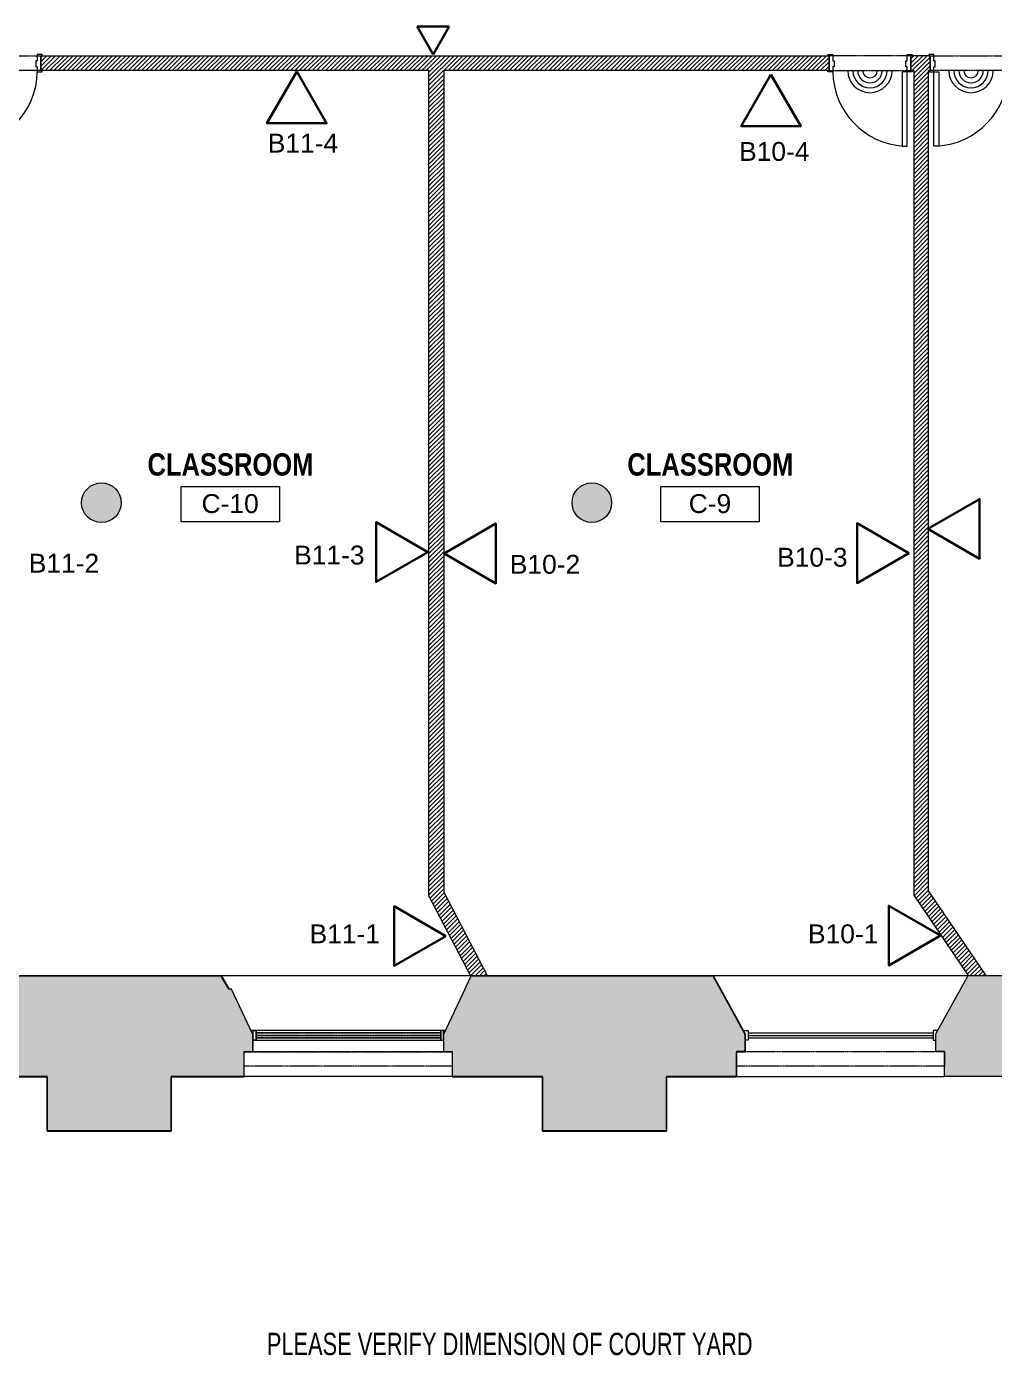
# Model space of a CAD drawing. Header units: inches. Extents: x 891 to 14187, y -1169 to 3232.
# Drawn here: x 2560 to 2951, y 1661 to 2198 of the extents above; entities that cross this region are included whole.
import ezdxf

# ---------------------------------------------------------------- set-up
doc = ezdxf.new("R2010")
doc.units = ezdxf.units.IN
doc.header["$MEASUREMENT"] = 0
doc.linetypes.add('IMPORT-IMPORT-HIDDEN2', pattern=[0.1875, 0.125, -0.0625])
doc.layers.add('_DROPS_IDFS', color=7, linetype='Continuous')
for name, color, linetype, lineweight in [('_OPTEC_LAYER', 1, 'Continuous', 30), ('A-ANNO-RM TAG', 7, 'Continuous', 9), ('A-DEMO-LPC', 7, 'IMPORT-IMPORT-HIDDEN2', 9), ('A-DETL', 90, 'Continuous', 9), ('A-DOOR', 7, 'Continuous', 9), ('A-DOOR-HEAD', 7, 'IMPORT-IMPORT-HIDDEN2', 9), ('A-Hatch', 7, 'Continuous', 9), ('A-HATCH-1HR', 7, 'Continuous', 9), ('A-WALL-INT NEW', 7, 'Continuous', 9), ('A-Windows', 7, 'Continuous', 9), ('EX-EXT-CORE', 7, 'Continuous', 9), ('EX-Windows', 7, 'Continuous', 9), ('G-ANNO-TEXT', 7, 'Continuous', 9), ('SPEAKER', 10, 'Continuous', 20)]:
    doc.layers.add(name, color=color, linetype=linetype, lineweight=lineweight)
doc.styles.add('Arial', font='arial.ttf', dxfattribs={"height": 7.623})
doc.styles.add('Arial Narrow_B', font='ARIALNB.TTF', dxfattribs={"height": 9})
doc.styles.add('Arial_5', font='arial.ttf', dxfattribs={"width": 0.7, "height": 9})

# ---------------------------------------------------------------- blocks, each defined once
blk = doc.blocks.new('_DATA')
at = {"layer": '_DROPS_IDFS', "color": 1, "lineweight": 30}
blk.add_lwpolyline([(24.61, 42.64), (12.55, 21.75), (36.67, 21.75)], close=True, dxfattribs=at)

msp = doc.modelspace()

# ---------------------------------------------------------------- hatches: boundary and pattern name
at = {"layer": 'A-Hatch'}
for points in [[(2591.25, 1997.82), (2593.12, 1998.28), (2594.83, 1999.18), (2596.27, 2000.46), (2597.37, 2002.04), (2598.05, 2003.85), (2598.28, 2005.76), (2598.05, 2007.68), (2597.37, 2009.48), (2596.27, 2011.07), (2594.83, 2012.35), (2593.12, 2013.24), (2591.25, 2013.7), (2589.32, 2013.7), (2587.45, 2013.24), (2585.74, 2012.35), (2584.3, 2011.07), (2583.2, 2009.48), (2582.52, 2007.68), (2582.28, 2005.76), (2582.52, 2003.85), (2583.2, 2002.04), (2584.3, 2000.46), (2585.74, 1999.18), (2587.45, 1998.28), (2589.32, 1997.82)], [(2787.32, 1997.82), (2789.25, 1997.82), (2791.12, 1998.28), (2792.83, 1999.18), (2794.27, 2000.46), (2795.37, 2002.04), (2796.05, 2003.85), (2796.28, 2005.76), (2796.05, 2007.68), (2795.37, 2009.48), (2794.27, 2011.07), (2792.83, 2012.35), (2791.12, 2013.24), (2789.25, 2013.7), (2787.32, 2013.7), (2785.45, 2013.24), (2783.74, 2012.35), (2782.3, 2011.07), (2781.2, 2009.48), (2780.52, 2007.68), (2780.28, 2005.76), (2780.52, 2003.85), (2781.2, 2002.04), (2782.3, 2000.46), (2783.74, 1999.18), (2785.45, 1998.28)], [(2968.41, 1751.86), (3018.41, 1751.86), (3018.41, 1773.86), (3044.7, 1773.86), (3044.7, 1783.96), (3048.2, 1783.96), (3048.2, 1790.97), (3033.21, 1814.53), (2940.18, 1814.53), (2927.2, 1790.97), (2927.2, 1783.96), (2930.7, 1783.96), (2930.7, 1773.86), (2968.41, 1773.86)]]:
    msp.add_hatch(color=9, dxfattribs=at).paths.add_polyline_path(points)
h = msp.add_hatch(color=9, dxfattribs=at)
h.paths.add_polyline_path([(2568.41, 1751.86), (2618.41, 1751.86), (2618.41, 1773.86), (2647.9, 1773.86), (2647.9, 1783.96), (2651.4, 1783.96), (2651.4, 1790.97), (2642.86, 1809.29), (2641.67, 1809.29), (2638.64, 1814.53), (2542.18, 1814.53), (2531.2, 1790.97), (2531.2, 1783.96), (2534.7, 1783.96), (2534.7, 1773.86), (2568.41, 1773.86)])
h.paths.add_polyline_path([(2768.41, 1751.86), (2818.41, 1751.86), (2818.41, 1773.86), (2846.7, 1773.86), (2846.7, 1783.96), (2850.2, 1783.96), (2850.2, 1790.97), (2837.21, 1814.53), (2739.39, 1814.53), (2728.4, 1790.97), (2728.4, 1783.96), (2731.9, 1783.96), (2731.9, 1773.86), (2768.41, 1773.86)])

# ---------------------------------------------------------------- linework, layer by layer
at = {"layer": 'A-ANNO-RM TAG', "color": 8, "flags": 128}
for points in [[(2622.44, 2012.29), (2662.12, 2012.29), (2662.12, 1998.07), (2622.44, 1998.07)], [(2816.16, 2012.29), (2855.84, 2012.29), (2855.84, 1998.07), (2816.16, 1998.07)]]:
    msp.add_lwpolyline(points, close=True, dxfattribs=at)
at = {"layer": 'A-DEMO-LPC', "color": 8}
for p, q in [((2652.71, 1792.61), (2650.64, 1792.61)), ((2650.64, 1792.61), (2652.71, 1792.61)), ((2728.41, 1792.61), (2651.4, 1792.61)), ((2651.4, 1792.61), (2651.4, 1783.96)), ((2651.54, 1788.61), (2652.71, 1788.61)), ((2652.71, 1788.61), (2651.54, 1788.61)), ((2652.71, 1788.61), (2652.71, 1792.61)), ((2652.71, 1792.61), (2652.71, 1788.61)), ((2727.38, 1791.61), (2652.71, 1791.61)), ((2652.71, 1791.61), (2727.38, 1791.61)), ((2727.38, 1790.61), (2652.71, 1790.61)), ((2652.71, 1790.61), (2727.38, 1790.61)), ((2727.38, 1789.61), (2652.71, 1789.61)), ((2652.71, 1789.61), (2727.38, 1789.61)), ((2729.17, 1792.61), (2727.38, 1792.61)), ((2727.38, 1792.61), (2727.38, 1788.61)), ((2727.38, 1788.61), (2728.54, 1788.61)), ((2647.9, 1784.15), (2731.9, 1784.15)), ((2647.9, 1778.22), (2647.9, 1784.15)), ((2651.4, 1783.96), (2728.41, 1783.96)), ((2731.9, 1784.15), (2731.9, 1778.22)), ((2846.7, 1784.15), (2930.7, 1784.15)), ((2846.7, 1778.22), (2846.7, 1784.15)), ((2930.7, 1784.15), (2930.7, 1778.22)), ((2731.9, 1778.22), (2647.9, 1778.22)), ((2930.7, 1778.22), (2846.7, 1778.22))]:
    msp.add_line(p, q, dxfattribs=at)
at = {"layer": 'A-DETL', "lineweight": 30}
for p, q in [((2724.21, 2186.81), (2717.7, 2198.08)), ((2717.7, 2198.08), (2730.72, 2198.08)), ((2730.72, 2198.08), (2724.21, 2186.81))]:
    msp.add_line(p, q, dxfattribs=at)
at = {"layer": 'A-DOOR', "color": 8}
for points in [[(2566.39, 2179.8), (2566.39, 2180.3), (2565.89, 2180.3), (2565.89, 2186.3), (2566.39, 2186.3), (2566.39, 2186.8), (2564.39, 2186.8), (2564.39, 2184.3), (2563.88, 2184.3), (2563.88, 2181.8), (2564.39, 2181.8), (2564.39, 2179.8)], [(2924.86, 2186.3), (2924.86, 2180.3), (2924.36, 2180.3), (2924.36, 2179.8), (2926.36, 2179.8), (2926.36, 2181.8), (2926.87, 2181.8), (2926.87, 2184.3), (2926.36, 2184.3), (2926.36, 2186.8), (2924.36, 2186.8), (2924.36, 2186.3)], [(2928.36, 2179.8), (2928.36, 2149.8), (2926.36, 2149.8), (2926.36, 2179.8)]]:
    msp.add_lwpolyline(points, close=True, dxfattribs=at)
at = {"layer": 'A-DOOR', "color": 8, "flags": 128}
for points in [[(2883.57, 2179.8), (2883.57, 2180.3), (2884.07, 2180.3), (2884.07, 2186.3), (2883.57, 2186.3), (2883.57, 2186.8), (2885.57, 2186.8), (2885.57, 2184.3), (2886.08, 2184.3), (2886.08, 2181.8), (2885.57, 2181.8), (2885.57, 2179.8)], [(2917.07, 2186.3), (2917.07, 2180.3), (2917.57, 2180.3), (2917.57, 2179.8), (2915.57, 2179.8), (2915.57, 2181.8), (2915.06, 2181.8), (2915.06, 2184.3), (2915.57, 2184.3), (2915.57, 2186.8), (2917.57, 2186.8), (2917.57, 2186.3)], [(2913.57, 2179.8), (2913.57, 2149.8), (2915.57, 2149.8), (2915.57, 2179.8)]]:
    msp.add_lwpolyline(points, close=True, dxfattribs=at)
at = {"layer": 'A-DOOR', "color": 55, "lineweight": 13, "flags": 128}
msp.add_lwpolyline([(2913.57, 2179.8), (2913.57, 2149.8), (2915.57, 2149.8), (2915.57, 2179.8)], close=True, dxfattribs=at)
at = {"layer": 'A-DOOR', "color": 55, "lineweight": 13}
msp.add_lwpolyline([(2928.36, 2179.8), (2928.36, 2149.8), (2926.36, 2149.8), (2926.36, 2179.8)], close=True, dxfattribs=at)
at = {"layer": 'A-DOOR', "color": 8}
for centre, start, end in [((2533.9, 2180.24), 273.441, 359.1566), ((2916.06, 2180.24), 180.8434, 266.559), ((2925.87, 2180.24), 273.441, 359.1566)]:
    msp.add_arc(centre, 30.5, start, end, dxfattribs=at)
at = {"layer": 'A-DOOR-HEAD', "color": 8}
for points in [[(2565.89, 2180.3), (2532.89, 2180.3), (2532.89, 2186.3), (2565.89, 2186.3)], [(2957.86, 2180.3), (2924.86, 2180.3), (2924.86, 2186.3), (2957.86, 2186.3)]]:
    msp.add_lwpolyline(points, close=True, dxfattribs=at)
at = {"layer": 'A-DOOR-HEAD', "color": 8, "flags": 128}
msp.add_lwpolyline([(2884.07, 2180.3), (2917.07, 2180.3), (2917.07, 2186.3), (2884.07, 2186.3)], close=True, dxfattribs=at)
at = {"layer": 'A-HATCH-1HR', "color": 8}
for p, q in [((2565.89, 2185.67), (2566.51, 2186.3)), ((2565.89, 2183.9), (2568.28, 2186.3)), ((2565.89, 2182.13), (2570.05, 2186.3)), ((2565.89, 2180.37), (2571.82, 2186.3)), ((2567.59, 2180.3), (2573.59, 2186.3)), ((2569.35, 2180.3), (2575.35, 2186.3)), ((2571.12, 2180.3), (2577.12, 2186.3)), ((2572.89, 2180.3), (2578.89, 2186.3)), ((2574.66, 2180.3), (2580.66, 2186.3)), ((2576.42, 2180.3), (2582.42, 2186.3)), ((2578.19, 2180.3), (2584.19, 2186.3)), ((2579.96, 2180.3), (2585.96, 2186.3)), ((2581.73, 2180.3), (2587.73, 2186.3)), ((2583.5, 2180.3), (2589.5, 2186.3)), ((2585.26, 2180.3), (2591.26, 2186.3)), ((2587.03, 2180.3), (2593.03, 2186.3)), ((2588.8, 2180.3), (2594.8, 2186.3)), ((2590.57, 2180.3), (2596.57, 2186.3)), ((2592.33, 2180.3), (2598.33, 2186.3)), ((2594.1, 2180.3), (2600.1, 2186.3)), ((2595.87, 2180.3), (2601.87, 2186.3)), ((2597.64, 2180.3), (2603.64, 2186.3)), ((2599.41, 2180.3), (2605.41, 2186.3)), ((2601.17, 2180.3), (2607.17, 2186.3)), ((2602.94, 2180.3), (2608.94, 2186.3)), ((2604.71, 2180.3), (2610.71, 2186.3)), ((2606.48, 2180.3), (2612.48, 2186.3)), ((2608.24, 2180.3), (2614.24, 2186.3)), ((2610.01, 2180.3), (2616.01, 2186.3)), ((2611.78, 2180.3), (2617.78, 2186.3)), ((2613.55, 2180.3), (2619.55, 2186.3)), ((2615.32, 2180.3), (2621.32, 2186.3)), ((2617.08, 2180.3), (2623.08, 2186.3)), ((2618.85, 2180.3), (2624.85, 2186.3)), ((2620.62, 2180.3), (2626.62, 2186.3)), ((2622.39, 2180.3), (2628.39, 2186.3)), ((2624.15, 2180.3), (2630.15, 2186.3)), ((2625.92, 2180.3), (2631.92, 2186.3)), ((2627.69, 2180.3), (2633.69, 2186.3)), ((2629.46, 2180.3), (2635.46, 2186.3)), ((2631.23, 2180.3), (2637.23, 2186.3)), ((2632.99, 2180.3), (2638.99, 2186.3)), ((2634.76, 2180.3), (2640.76, 2186.3)), ((2636.53, 2180.3), (2642.53, 2186.3)), ((2638.3, 2180.3), (2644.3, 2186.3)), ((2640.06, 2180.3), (2646.06, 2186.3)), ((2641.83, 2180.3), (2647.83, 2186.3)), ((2643.6, 2180.3), (2649.6, 2186.3)), ((2645.37, 2180.3), (2651.37, 2186.3)), ((2647.14, 2180.3), (2653.14, 2186.3)), ((2648.9, 2180.3), (2654.9, 2186.3)), ((2650.67, 2180.3), (2656.67, 2186.3)), ((2652.44, 2180.3), (2658.44, 2186.3)), ((2654.21, 2180.3), (2660.21, 2186.3)), ((2655.97, 2180.3), (2661.97, 2186.3)), ((2657.74, 2180.3), (2663.74, 2186.3)), ((2659.51, 2180.3), (2665.51, 2186.3)), ((2661.28, 2180.3), (2667.28, 2186.3)), ((2663.05, 2180.3), (2669.05, 2186.3)), ((2664.81, 2180.3), (2670.81, 2186.3)), ((2666.58, 2180.3), (2672.58, 2186.3)), ((2668.35, 2180.3), (2674.35, 2186.3)), ((2670.12, 2180.3), (2676.12, 2186.3)), ((2671.88, 2180.3), (2677.88, 2186.3)), ((2673.65, 2180.3), (2679.65, 2186.3)), ((2675.42, 2180.3), (2681.42, 2186.3)), ((2677.19, 2180.3), (2683.19, 2186.3)), ((2678.96, 2180.3), (2684.96, 2186.3)), ((2680.72, 2180.3), (2686.72, 2186.3)), ((2682.49, 2180.3), (2688.49, 2186.3)), ((2684.26, 2180.3), (2690.26, 2186.3)), ((2686.03, 2180.3), (2692.03, 2186.3)), ((2687.79, 2180.3), (2693.79, 2186.3)), ((2689.56, 2180.3), (2695.56, 2186.3)), ((2691.33, 2180.3), (2697.33, 2186.3)), ((2693.1, 2180.3), (2699.1, 2186.3)), ((2694.87, 2180.3), (2700.87, 2186.3)), ((2696.63, 2180.3), (2702.63, 2186.3)), ((2698.4, 2180.3), (2704.4, 2186.3)), ((2700.17, 2180.3), (2706.17, 2186.3)), ((2701.94, 2180.3), (2707.94, 2186.3)), ((2703.7, 2180.3), (2709.7, 2186.3)), ((2705.47, 2180.3), (2711.47, 2186.3)), ((2707.24, 2180.3), (2713.24, 2186.3)), ((2709.01, 2180.3), (2715.01, 2186.3)), ((2710.78, 2180.3), (2716.78, 2186.3)), ((2712.54, 2180.3), (2718.54, 2186.3)), ((2714.31, 2180.3), (2720.31, 2186.3)), ((2716.08, 2180.3), (2722.08, 2186.3)), ((2717.85, 2180.3), (2723.85, 2186.3)), ((2719.61, 2180.3), (2725.61, 2186.3)), ((2721.38, 2180.3), (2727.38, 2186.3)), ((2722.5, 2179.65), (2729.15, 2186.3)), ((2722.5, 2177.88), (2730.92, 2186.3)), ((2722.5, 2176.11), (2732.68, 2186.3)), ((2722.5, 2174.35), (2734.45, 2186.3)), ((2730.22, 2180.3), (2736.22, 2186.3)), ((2731.99, 2180.3), (2737.99, 2186.3)), ((2733.76, 2180.3), (2739.76, 2186.3)), ((2735.52, 2180.3), (2741.52, 2186.3)), ((2737.29, 2180.3), (2743.29, 2186.3)), ((2739.06, 2180.3), (2745.06, 2186.3)), ((2740.83, 2180.3), (2746.83, 2186.3)), ((2742.59, 2180.3), (2748.59, 2186.3)), ((2744.36, 2180.3), (2750.36, 2186.3)), ((2746.13, 2180.3), (2752.13, 2186.3)), ((2747.9, 2180.3), (2753.9, 2186.3)), ((2749.67, 2180.3), (2755.67, 2186.3)), ((2751.43, 2180.3), (2757.43, 2186.3)), ((2753.2, 2180.3), (2759.2, 2186.3)), ((2754.97, 2180.3), (2760.97, 2186.3)), ((2756.74, 2180.3), (2762.74, 2186.3)), ((2758.5, 2180.3), (2764.5, 2186.3)), ((2760.27, 2180.3), (2766.27, 2186.3)), ((2762.04, 2180.3), (2768.04, 2186.3)), ((2763.81, 2180.3), (2769.81, 2186.3)), ((2765.58, 2180.3), (2771.58, 2186.3)), ((2767.34, 2180.3), (2773.34, 2186.3)), ((2769.11, 2180.3), (2775.11, 2186.3)), ((2770.88, 2180.3), (2776.88, 2186.3)), ((2772.65, 2180.3), (2778.65, 2186.3)), ((2774.41, 2180.3), (2780.41, 2186.3)), ((2776.18, 2180.3), (2782.18, 2186.3)), ((2777.95, 2180.3), (2783.95, 2186.3)), ((2779.72, 2180.3), (2785.72, 2186.3)), ((2781.49, 2180.3), (2787.49, 2186.3)), ((2783.25, 2180.3), (2789.25, 2186.3)), ((2785.02, 2180.3), (2791.02, 2186.3)), ((2786.79, 2180.3), (2792.79, 2186.3)), ((2788.56, 2180.3), (2794.56, 2186.3)), ((2790.32, 2180.3), (2796.32, 2186.3)), ((2792.09, 2180.3), (2798.09, 2186.3)), ((2793.86, 2180.3), (2799.86, 2186.3)), ((2795.63, 2180.3), (2801.63, 2186.3)), ((2797.4, 2180.3), (2803.4, 2186.3)), ((2799.16, 2180.3), (2805.16, 2186.3)), ((2800.93, 2180.3), (2806.93, 2186.3)), ((2802.7, 2180.3), (2808.7, 2186.3)), ((2804.47, 2180.3), (2810.47, 2186.3)), ((2806.23, 2180.3), (2812.23, 2186.3)), ((2808, 2180.3), (2814, 2186.3)), ((2809.77, 2180.3), (2815.77, 2186.3)), ((2811.54, 2180.3), (2817.54, 2186.3)), ((2813.31, 2180.3), (2819.31, 2186.3)), ((2815.07, 2180.3), (2821.07, 2186.3)), ((2816.84, 2180.3), (2822.84, 2186.3)), ((2818.61, 2180.3), (2824.61, 2186.3)), ((2820.38, 2180.3), (2826.38, 2186.3)), ((2822.14, 2180.3), (2828.14, 2186.3)), ((2823.91, 2180.3), (2829.91, 2186.3)), ((2825.68, 2180.3), (2831.68, 2186.3)), ((2827.45, 2180.3), (2833.45, 2186.3)), ((2829.22, 2180.3), (2835.22, 2186.3)), ((2830.98, 2180.3), (2836.98, 2186.3)), ((2832.75, 2180.3), (2838.75, 2186.3)), ((2834.52, 2180.3), (2840.52, 2186.3)), ((2836.29, 2180.3), (2842.29, 2186.3)), ((2838.05, 2180.3), (2844.05, 2186.3)), ((2839.82, 2180.3), (2845.82, 2186.3)), ((2841.59, 2180.3), (2847.59, 2186.3)), ((2843.36, 2180.3), (2849.36, 2186.3)), ((2845.13, 2180.3), (2851.13, 2186.3)), ((2846.89, 2180.3), (2852.89, 2186.3)), ((2848.66, 2180.3), (2854.66, 2186.3)), ((2850.43, 2180.3), (2856.43, 2186.3)), ((2852.2, 2180.3), (2858.2, 2186.3)), ((2853.96, 2180.3), (2859.96, 2186.3)), ((2855.73, 2180.3), (2861.73, 2186.3)), ((2857.5, 2180.3), (2863.5, 2186.3)), ((2859.27, 2180.3), (2865.27, 2186.3)), ((2861.04, 2180.3), (2867.04, 2186.3)), ((2862.8, 2180.3), (2868.8, 2186.3)), ((2864.57, 2180.3), (2870.57, 2186.3)), ((2866.34, 2180.3), (2872.34, 2186.3)), ((2868.11, 2180.3), (2874.11, 2186.3)), ((2869.87, 2180.3), (2875.87, 2186.3)), ((2871.64, 2180.3), (2877.64, 2186.3)), ((2873.41, 2180.3), (2879.41, 2186.3)), ((2875.18, 2180.3), (2881.18, 2186.3)), ((2876.95, 2180.3), (2882.95, 2186.3)), ((2878.71, 2180.3), (2884.07, 2185.65)), ((2917.07, 2185.07), (2918.3, 2186.3)), ((2917.07, 2183.3), (2920.07, 2186.3)), ((2917.07, 2181.53), (2921.84, 2186.3)), ((2917.6, 2180.3), (2923.6, 2186.3)), ((2918.24, 2179.17), (2924.86, 2185.79)), ((2880.48, 2180.3), (2884.07, 2183.89)), ((2882.25, 2180.3), (2884.07, 2182.12)), ((2884.02, 2180.3), (2884.07, 2180.35)), ((2918.24, 2177.4), (2924.86, 2184.02)), ((2918.24, 2175.63), (2924.86, 2182.25)), ((2918.24, 2173.86), (2924.24, 2179.86)), ((2924.67, 2180.3), (2924.86, 2180.49)), ((2722.5, 2172.58), (2728.5, 2178.58)), ((2722.5, 2170.81), (2728.5, 2176.81)), ((2722.5, 2169.04), (2728.5, 2175.04)), ((2918.24, 2172.1), (2924.24, 2178.1)), ((2918.24, 2170.33), (2924.24, 2176.33)), ((2918.24, 2168.56), (2924.24, 2174.56)), ((2722.5, 2167.27), (2728.5, 2173.27)), ((2722.5, 2165.51), (2728.5, 2171.51)), ((2722.5, 2163.74), (2728.5, 2169.74)), ((2918.24, 2166.79), (2924.24, 2172.79)), ((2918.24, 2165.02), (2924.24, 2171.02)), ((2918.24, 2163.26), (2924.24, 2169.26)), ((2722.5, 2161.97), (2728.5, 2167.97)), ((2722.5, 2160.2), (2728.5, 2166.2)), ((2722.5, 2158.44), (2728.5, 2164.44)), ((2918.24, 2161.49), (2924.24, 2167.49)), ((2918.24, 2159.72), (2924.24, 2165.72)), ((2918.24, 2157.95), (2924.24, 2163.95)), ((2722.5, 2156.67), (2728.5, 2162.67)), ((2722.5, 2154.9), (2728.5, 2160.9)), ((2722.5, 2153.13), (2728.5, 2159.13)), ((2918.24, 2156.19), (2924.24, 2162.19)), ((2918.24, 2154.42), (2924.24, 2160.42)), ((2918.24, 2152.65), (2924.24, 2158.65)), ((2722.5, 2151.36), (2728.5, 2157.36)), ((2722.5, 2149.6), (2728.5, 2155.6)), ((2722.5, 2147.83), (2728.5, 2153.83)), ((2918.24, 2150.88), (2924.24, 2156.88)), ((2918.24, 2149.11), (2924.24, 2155.11)), ((2918.24, 2147.35), (2924.24, 2153.35)), ((2722.5, 2146.06), (2728.5, 2152.06)), ((2722.5, 2144.29), (2728.5, 2150.29)), ((2722.5, 2142.53), (2728.5, 2148.53)), ((2918.24, 2145.58), (2924.24, 2151.58)), ((2918.24, 2143.81), (2924.24, 2149.81)), ((2918.24, 2142.04), (2924.24, 2148.04)), ((2722.5, 2140.76), (2728.5, 2146.76)), ((2722.5, 2138.99), (2728.5, 2144.99)), ((2722.5, 2137.22), (2728.5, 2143.22)), ((2918.24, 2140.28), (2924.24, 2146.28)), ((2918.24, 2138.51), (2924.24, 2144.51)), ((2918.24, 2136.74), (2924.24, 2142.74)), ((2722.5, 2135.45), (2728.5, 2141.45)), ((2722.5, 2133.69), (2728.5, 2139.69)), ((2722.5, 2131.92), (2728.5, 2137.92)), ((2918.24, 2134.97), (2924.24, 2140.97)), ((2918.24, 2133.2), (2924.24, 2139.2)), ((2918.24, 2131.44), (2924.24, 2137.44)), ((2722.5, 2130.15), (2728.5, 2136.15)), ((2722.5, 2128.38), (2728.5, 2134.38)), ((2722.5, 2126.62), (2728.5, 2132.62)), ((2918.24, 2129.67), (2924.24, 2135.67)), ((2918.24, 2127.9), (2924.24, 2133.9)), ((2918.24, 2126.13), (2924.24, 2132.13)), ((2722.5, 2124.85), (2728.5, 2130.85)), ((2722.5, 2123.08), (2728.5, 2129.08)), ((2722.5, 2121.31), (2728.5, 2127.31)), ((2722.5, 2119.54), (2728.5, 2125.54)), ((2918.24, 2124.37), (2924.24, 2130.37)), ((2918.24, 2122.6), (2924.24, 2128.6)), ((2918.24, 2120.83), (2924.24, 2126.83)), ((2722.5, 2117.78), (2728.5, 2123.78)), ((2722.5, 2116.01), (2728.5, 2122.01)), ((2722.5, 2114.24), (2728.5, 2120.24)), ((2918.24, 2119.06), (2924.24, 2125.06)), ((2918.24, 2117.29), (2924.24, 2123.29)), ((2918.24, 2115.53), (2924.24, 2121.53)), ((2722.5, 2112.47), (2728.5, 2118.47)), ((2722.5, 2110.71), (2728.5, 2116.71)), ((2722.5, 2108.94), (2728.5, 2114.94)), ((2918.24, 2113.76), (2924.24, 2119.76)), ((2918.24, 2111.99), (2924.24, 2117.99)), ((2918.24, 2110.22), (2924.24, 2116.22)), ((2722.5, 2107.17), (2728.5, 2113.17)), ((2722.5, 2105.4), (2728.5, 2111.4)), ((2722.5, 2103.64), (2728.5, 2109.64)), ((2918.24, 2108.46), (2924.24, 2114.46)), ((2918.24, 2106.69), (2924.24, 2112.69)), ((2918.24, 2104.92), (2924.24, 2110.92)), ((2722.5, 2101.87), (2728.5, 2107.87)), ((2722.5, 2100.1), (2728.5, 2106.1)), ((2722.5, 2098.33), (2728.5, 2104.33)), ((2918.24, 2103.15), (2924.24, 2109.15)), ((2918.24, 2101.38), (2924.24, 2107.38)), ((2918.24, 2099.62), (2924.24, 2105.62)), ((2722.5, 2096.56), (2728.5, 2102.56)), ((2722.5, 2094.8), (2728.5, 2100.8)), ((2722.5, 2093.03), (2728.5, 2099.03)), ((2918.24, 2097.85), (2924.24, 2103.85)), ((2918.24, 2096.08), (2924.24, 2102.08)), ((2918.24, 2094.31), (2924.24, 2100.31)), ((2722.5, 2091.26), (2728.5, 2097.26)), ((2722.5, 2089.49), (2728.5, 2095.49)), ((2722.5, 2087.73), (2728.5, 2093.73)), ((2918.24, 2092.55), (2924.24, 2098.55)), ((2918.24, 2090.78), (2924.24, 2096.78)), ((2918.24, 2089.01), (2924.24, 2095.01)), ((2722.5, 2085.96), (2728.5, 2091.96)), ((2722.5, 2084.19), (2728.5, 2090.19)), ((2722.5, 2082.42), (2728.5, 2088.42)), ((2918.24, 2087.24), (2924.24, 2093.24)), ((2918.24, 2085.47), (2924.24, 2091.47)), ((2918.24, 2083.71), (2924.24, 2089.71)), ((2722.5, 2080.65), (2728.5, 2086.65)), ((2722.5, 2078.89), (2728.5, 2084.89)), ((2722.5, 2077.12), (2728.5, 2083.12)), ((2918.24, 2081.94), (2924.24, 2087.94)), ((2918.24, 2080.17), (2924.24, 2086.17)), ((2918.24, 2078.4), (2924.24, 2084.4)), ((2918.24, 2076.64), (2924.24, 2082.64)), ((2722.5, 2075.35), (2728.5, 2081.35)), ((2722.5, 2073.58), (2728.5, 2079.58)), ((2722.5, 2071.82), (2728.5, 2077.82)), ((2918.24, 2074.87), (2924.24, 2080.87)), ((2918.24, 2073.1), (2924.24, 2079.1)), ((2918.24, 2071.33), (2924.24, 2077.33)), ((2722.5, 2070.05), (2728.5, 2076.05)), ((2722.5, 2068.28), (2728.5, 2074.28)), ((2722.5, 2066.51), (2728.5, 2072.51)), ((2918.24, 2069.56), (2924.24, 2075.56)), ((2918.24, 2067.8), (2924.24, 2073.8)), ((2918.24, 2066.03), (2924.24, 2072.03)), ((2722.5, 2064.74), (2728.5, 2070.74)), ((2722.5, 2062.98), (2728.5, 2068.98)), ((2722.5, 2061.21), (2728.5, 2067.21)), ((2918.24, 2064.26), (2924.24, 2070.26)), ((2918.24, 2062.49), (2924.24, 2068.49)), ((2918.24, 2060.73), (2924.24, 2066.73)), ((2722.5, 2059.44), (2728.5, 2065.44)), ((2722.5, 2057.67), (2728.5, 2063.67)), ((2722.5, 2055.91), (2728.5, 2061.91)), ((2918.24, 2058.96), (2924.24, 2064.96)), ((2918.24, 2057.19), (2924.24, 2063.19)), ((2918.24, 2055.42), (2924.24, 2061.42)), ((2722.5, 2054.14), (2728.5, 2060.14)), ((2722.5, 2052.37), (2728.5, 2058.37)), ((2722.5, 2050.6), (2728.5, 2056.6)), ((2918.24, 2053.65), (2924.24, 2059.65)), ((2918.24, 2051.89), (2924.24, 2057.89)), ((2918.24, 2050.12), (2924.24, 2056.12)), ((2722.5, 2048.83), (2728.5, 2054.83)), ((2722.5, 2047.07), (2728.5, 2053.07)), ((2722.5, 2045.3), (2728.5, 2051.3)), ((2918.24, 2048.35), (2924.24, 2054.35)), ((2918.24, 2046.58), (2924.24, 2052.58)), ((2918.24, 2044.82), (2924.24, 2050.82)), ((2722.5, 2043.53), (2728.5, 2049.53)), ((2722.5, 2041.76), (2728.5, 2047.76)), ((2722.5, 2040), (2728.5, 2046)), ((2918.24, 2043.05), (2924.24, 2049.05)), ((2918.24, 2041.28), (2924.24, 2047.28)), ((2918.24, 2039.51), (2924.24, 2045.51)), ((2722.5, 2038.23), (2728.5, 2044.23)), ((2722.5, 2036.46), (2728.5, 2042.46)), ((2722.5, 2034.69), (2728.5, 2040.69)), ((2918.24, 2037.75), (2924.24, 2043.75)), ((2918.24, 2035.98), (2924.24, 2041.98)), ((2918.24, 2034.21), (2924.24, 2040.21)), ((2722.5, 2032.92), (2728.5, 2038.92)), ((2722.5, 2031.16), (2728.5, 2037.16)), ((2722.5, 2029.39), (2728.5, 2035.39)), ((2918.24, 2032.44), (2924.24, 2038.44)), ((2918.24, 2030.67), (2924.24, 2036.67)), ((2918.24, 2028.91), (2924.24, 2034.91)), ((2722.5, 2027.62), (2728.5, 2033.62)), ((2722.5, 2025.85), (2728.5, 2031.85)), ((2722.5, 2024.09), (2728.5, 2030.09)), ((2918.24, 2027.14), (2924.24, 2033.14)), ((2918.24, 2025.37), (2924.24, 2031.37)), ((2918.24, 2023.6), (2924.24, 2029.6)), ((2722.5, 2022.32), (2728.5, 2028.32)), ((2722.5, 2020.55), (2728.5, 2026.55)), ((2722.5, 2018.78), (2728.5, 2024.78)), ((2918.24, 2021.84), (2924.24, 2027.84)), ((2918.24, 2020.07), (2924.24, 2026.07)), ((2918.24, 2018.3), (2924.24, 2024.3)), ((2722.5, 2017.01), (2728.5, 2023.01)), ((2722.5, 2015.25), (2728.5, 2021.25)), ((2722.5, 2013.48), (2728.5, 2019.48)), ((2918.24, 2016.53), (2924.24, 2022.53)), ((2918.24, 2014.76), (2924.24, 2020.76)), ((2918.24, 2013), (2924.24, 2019)), ((2722.5, 2011.71), (2728.5, 2017.71)), ((2722.5, 2009.94), (2728.5, 2015.94)), ((2722.5, 2008.18), (2728.5, 2014.18)), ((2918.24, 2011.23), (2924.24, 2017.23)), ((2918.24, 2009.46), (2924.24, 2015.46)), ((2918.24, 2007.69), (2924.24, 2013.69)), ((2722.5, 2006.41), (2728.5, 2012.41)), ((2722.5, 2004.64), (2728.5, 2010.64)), ((2722.5, 2002.87), (2728.5, 2008.87)), ((2918.24, 2005.93), (2924.24, 2011.93)), ((2918.24, 2004.16), (2924.24, 2010.16)), ((2918.24, 2002.39), (2924.24, 2008.39)), ((2722.5, 2001.1), (2728.5, 2007.1)), ((2722.5, 1999.34), (2728.5, 2005.34)), ((2722.5, 1997.57), (2728.5, 2003.57)), ((2918.24, 2000.62), (2924.24, 2006.62)), ((2918.24, 1998.85), (2924.24, 2004.85)), ((2918.24, 1997.09), (2924.24, 2003.09)), ((2722.5, 1995.8), (2728.5, 2001.8)), ((2722.5, 1994.03), (2728.5, 2000.03)), ((2722.5, 1992.27), (2728.5, 1998.27)), ((2918.24, 1995.32), (2924.24, 2001.32)), ((2918.24, 1993.55), (2924.24, 1999.55)), ((2918.24, 1991.78), (2924.24, 1997.78)), ((2722.5, 1990.5), (2728.5, 1996.5)), ((2722.5, 1988.73), (2728.5, 1994.73)), ((2722.5, 1986.96), (2728.5, 1992.96)), ((2918.24, 1990.02), (2924.24, 1996.02)), ((2918.24, 1988.25), (2924.24, 1994.25)), ((2918.24, 1986.48), (2924.24, 1992.48)), ((2722.5, 1985.19), (2728.5, 1991.19)), ((2722.5, 1983.43), (2728.5, 1989.43)), ((2722.5, 1981.66), (2728.5, 1987.66)), ((2918.24, 1984.71), (2924.24, 1990.71)), ((2918.24, 1982.94), (2924.24, 1988.94)), ((2918.24, 1981.18), (2924.24, 1987.18)), ((2722.5, 1979.89), (2728.5, 1985.89)), ((2722.5, 1978.12), (2728.5, 1984.12)), ((2722.5, 1976.36), (2728.5, 1982.36)), ((2918.24, 1979.41), (2924.24, 1985.41)), ((2918.24, 1977.64), (2924.24, 1983.64)), ((2918.24, 1975.87), (2924.24, 1981.87)), ((2722.5, 1974.59), (2728.5, 1980.59)), ((2722.5, 1972.82), (2728.5, 1978.82)), ((2722.5, 1971.05), (2728.5, 1977.05)), ((2722.5, 1969.28), (2728.5, 1975.28)), ((2918.24, 1974.11), (2924.24, 1980.11)), ((2918.24, 1972.34), (2924.24, 1978.34)), ((2918.24, 1970.57), (2924.24, 1976.57)), ((2722.5, 1967.52), (2728.5, 1973.52)), ((2722.5, 1965.75), (2728.5, 1971.75)), ((2722.5, 1963.98), (2728.5, 1969.98)), ((2918.24, 1968.8), (2924.24, 1974.8)), ((2918.24, 1967.03), (2924.24, 1973.03)), ((2918.24, 1965.27), (2924.24, 1971.27)), ((2722.5, 1962.21), (2728.5, 1968.21)), ((2722.5, 1960.45), (2728.5, 1966.45)), ((2722.5, 1958.68), (2728.5, 1964.68)), ((2918.24, 1963.5), (2924.24, 1969.5)), ((2918.24, 1961.73), (2924.24, 1967.73)), ((2918.24, 1959.96), (2924.24, 1965.96)), ((2722.5, 1956.91), (2728.5, 1962.91)), ((2722.5, 1955.14), (2728.5, 1961.14)), ((2722.5, 1953.37), (2728.5, 1959.37)), ((2918.24, 1958.2), (2924.24, 1964.2)), ((2918.24, 1956.43), (2924.24, 1962.43)), ((2918.24, 1954.66), (2924.24, 1960.66)), ((2722.5, 1951.61), (2728.5, 1957.61)), ((2722.5, 1949.84), (2728.5, 1955.84)), ((2722.5, 1948.07), (2728.5, 1954.07)), ((2918.24, 1952.89), (2924.24, 1958.89)), ((2918.24, 1951.12), (2924.24, 1957.12)), ((2918.24, 1949.36), (2924.24, 1955.36)), ((2722.5, 1946.3), (2728.5, 1952.3)), ((2722.5, 1944.54), (2728.5, 1950.54)), ((2722.5, 1942.77), (2728.5, 1948.77)), ((2918.24, 1947.59), (2924.24, 1953.59)), ((2918.24, 1945.82), (2924.24, 1951.82)), ((2918.24, 1944.05), (2924.24, 1950.05)), ((2722.5, 1941), (2728.5, 1947)), ((2722.5, 1939.23), (2728.5, 1945.23)), ((2722.5, 1937.46), (2728.5, 1943.46)), ((2918.24, 1942.29), (2924.24, 1948.29)), ((2918.24, 1940.52), (2924.24, 1946.52)), ((2918.24, 1938.75), (2924.24, 1944.75)), ((2722.5, 1935.7), (2728.5, 1941.7)), ((2722.5, 1933.93), (2728.5, 1939.93)), ((2722.5, 1932.16), (2728.5, 1938.16)), ((2918.24, 1936.98), (2924.24, 1942.98)), ((2918.24, 1935.21), (2924.24, 1941.21)), ((2918.24, 1933.45), (2924.24, 1939.45)), ((2918.24, 1931.68), (2924.24, 1937.68)), ((2722.5, 1930.39), (2728.5, 1936.39)), ((2722.5, 1928.63), (2728.5, 1934.63)), ((2722.5, 1926.86), (2728.5, 1932.86)), ((2918.24, 1929.91), (2924.24, 1935.91)), ((2918.24, 1928.14), (2924.24, 1934.14)), ((2918.24, 1926.38), (2924.24, 1932.38)), ((2722.5, 1925.09), (2728.5, 1931.09)), ((2722.5, 1923.32), (2728.5, 1929.32)), ((2722.5, 1921.56), (2728.5, 1927.56)), ((2918.24, 1924.61), (2924.24, 1930.61)), ((2918.24, 1922.84), (2924.24, 1928.84)), ((2918.24, 1921.07), (2924.24, 1927.07)), ((2722.5, 1919.79), (2728.5, 1925.79)), ((2722.5, 1918.02), (2728.5, 1924.02)), ((2722.5, 1916.25), (2728.5, 1922.25)), ((2918.24, 1919.3), (2924.24, 1925.3)), ((2918.24, 1917.54), (2924.24, 1923.54)), ((2918.24, 1915.77), (2924.24, 1921.77)), ((2722.5, 1914.48), (2728.5, 1920.48)), ((2722.5, 1912.72), (2728.5, 1918.72)), ((2722.5, 1910.95), (2728.5, 1916.95)), ((2918.24, 1914), (2924.24, 1920)), ((2918.24, 1912.23), (2924.24, 1918.23)), ((2918.24, 1910.47), (2924.24, 1916.47)), ((2722.5, 1909.18), (2728.5, 1915.18)), ((2722.5, 1907.41), (2728.5, 1913.41)), ((2722.5, 1905.65), (2728.5, 1911.65)), ((2918.24, 1908.7), (2924.24, 1914.7)), ((2918.24, 1906.93), (2924.24, 1912.93)), ((2918.24, 1905.16), (2924.24, 1911.16)), ((2722.5, 1903.88), (2728.5, 1909.88)), ((2722.5, 1902.11), (2728.5, 1908.11)), ((2722.5, 1900.34), (2728.5, 1906.34)), ((2918.24, 1903.39), (2924.24, 1909.39)), ((2918.24, 1901.63), (2924.24, 1907.63)), ((2918.24, 1899.86), (2924.24, 1905.86)), ((2722.5, 1898.57), (2728.5, 1904.57)), ((2722.5, 1896.81), (2728.5, 1902.81)), ((2722.5, 1895.04), (2728.5, 1901.04)), ((2918.24, 1898.09), (2924.24, 1904.09)), ((2918.24, 1896.32), (2924.24, 1902.32)), ((2918.24, 1894.56), (2924.24, 1900.56)), ((2722.5, 1893.27), (2728.5, 1899.27)), ((2722.5, 1891.5), (2728.5, 1897.5)), ((2722.5, 1889.74), (2728.5, 1895.74)), ((2918.24, 1892.79), (2924.24, 1898.79)), ((2918.24, 1891.02), (2924.24, 1897.02)), ((2918.24, 1889.25), (2924.24, 1895.25)), ((2722.5, 1887.97), (2728.5, 1893.97)), ((2722.5, 1886.2), (2728.5, 1892.2)), ((2722.5, 1884.43), (2728.5, 1890.43)), ((2918.24, 1887.48), (2924.24, 1893.48)), ((2918.24, 1885.72), (2924.24, 1891.72)), ((2918.24, 1883.95), (2924.24, 1889.95)), ((2722.5, 1882.66), (2728.5, 1888.66)), ((2722.5, 1880.9), (2728.5, 1886.9)), ((2722.5, 1879.13), (2728.5, 1885.13)), ((2918.24, 1882.18), (2924.24, 1888.18)), ((2918.24, 1880.41), (2924.24, 1886.41)), ((2918.24, 1878.65), (2924.24, 1884.65)), ((2722.5, 1877.36), (2728.5, 1883.36)), ((2722.5, 1875.59), (2728.5, 1881.59)), ((2722.5, 1873.83), (2728.5, 1879.83)), ((2918.24, 1876.88), (2924.24, 1882.88)), ((2918.24, 1875.11), (2924.24, 1881.11)), ((2918.24, 1873.34), (2924.24, 1879.34)), ((2722.5, 1872.06), (2728.5, 1878.06)), ((2722.5, 1870.29), (2728.5, 1876.29)), ((2722.5, 1868.52), (2728.5, 1874.52)), ((2918.24, 1871.57), (2924.24, 1877.57)), ((2918.24, 1869.81), (2924.24, 1875.81)), ((2918.24, 1868.04), (2924.24, 1874.04)), ((2722.5, 1866.75), (2728.5, 1872.75)), ((2722.5, 1864.99), (2728.5, 1870.99)), ((2722.5, 1863.22), (2728.5, 1869.22)), ((2918.24, 1866.27), (2924.24, 1872.27)), ((2918.24, 1864.5), (2924.24, 1870.5)), ((2918.24, 1862.74), (2924.24, 1868.74)), ((2722.5, 1861.45), (2728.5, 1867.45)), ((2722.5, 1859.68), (2728.5, 1865.68)), ((2722.5, 1857.92), (2728.5, 1863.92)), ((2918.24, 1860.97), (2924.24, 1866.97)), ((2918.24, 1859.2), (2924.24, 1865.2)), ((2918.24, 1857.43), (2924.24, 1863.43)), ((2722.5, 1856.15), (2728.5, 1862.15)), ((2722.5, 1854.38), (2728.5, 1860.38)), ((2722.5, 1852.61), (2728.5, 1858.61)), ((2918.24, 1855.67), (2924.24, 1861.67)), ((2918.24, 1853.9), (2924.24, 1859.9)), ((2918.24, 1852.13), (2924.24, 1858.13)), ((2722.5, 1850.84), (2728.5, 1856.84)), ((2722.5, 1849.08), (2728.5, 1855.08)), ((2722.5, 1847.31), (2728.5, 1853.31)), ((2918.24, 1850.36), (2924.24, 1856.36)), ((2918.24, 1848.59), (2924.24, 1854.59)), ((2918.39, 1846.97), (2924.24, 1852.83)), ((2723, 1846.04), (2728.5, 1851.54)), ((2723.6, 1844.87), (2728.5, 1849.77)), ((2724.21, 1843.71), (2728.66, 1848.16)), ((2724.81, 1842.55), (2729.26, 1847)), ((2919.1, 1845.92), (2924.24, 1851.06)), ((2919.81, 1844.86), (2924.24, 1849.29)), ((2920.53, 1843.81), (2924.85, 1848.13)), ((2921.24, 1842.75), (2925.56, 1847.07)), ((2725.42, 1841.39), (2729.87, 1845.83)), ((2726.02, 1840.22), (2730.47, 1844.67)), ((2726.63, 1839.06), (2731.08, 1843.51)), ((2727.23, 1837.9), (2731.68, 1842.35)), ((2727.84, 1836.73), (2732.29, 1841.18)), ((2921.95, 1841.7), (2926.27, 1846.02)), ((2922.66, 1840.64), (2926.99, 1844.96)), ((2923.38, 1839.59), (2927.7, 1843.91)), ((2924.09, 1838.53), (2928.41, 1842.85)), ((2924.8, 1837.48), (2929.13, 1841.8)), ((2728.44, 1835.57), (2732.89, 1840.02)), ((2729.05, 1834.41), (2733.5, 1838.86)), ((2729.65, 1833.25), (2734.1, 1837.7)), ((2730.26, 1832.08), (2734.71, 1836.53)), ((2925.52, 1836.42), (2929.84, 1840.74)), ((2926.23, 1835.37), (2930.55, 1839.69)), ((2926.94, 1834.31), (2931.26, 1838.63)), ((2927.66, 1833.26), (2931.98, 1837.58)), ((2928.37, 1832.2), (2932.69, 1836.53)), ((2730.86, 1830.92), (2735.31, 1835.37)), ((2731.47, 1829.76), (2735.92, 1834.21)), ((2732.07, 1828.6), (2736.52, 1833.04)), ((2732.68, 1827.43), (2737.13, 1831.88)), ((2733.28, 1826.27), (2737.73, 1830.72)), ((2929.08, 1831.15), (2933.4, 1835.47)), ((2929.8, 1830.09), (2934.12, 1834.42)), ((2930.51, 1829.04), (2934.83, 1833.36)), ((2931.22, 1827.99), (2935.54, 1832.31)), ((2931.93, 1826.93), (2936.26, 1831.25)), ((2733.89, 1825.11), (2738.34, 1829.56)), ((2734.49, 1823.95), (2738.94, 1828.39)), ((2735.1, 1822.78), (2739.55, 1827.23)), ((2735.7, 1821.62), (2740.15, 1826.07)), ((2932.65, 1825.88), (2936.97, 1830.2)), ((2933.36, 1824.82), (2937.68, 1829.14)), ((2934.07, 1823.77), (2938.4, 1828.09)), ((2934.79, 1822.71), (2939.11, 1827.03)), ((2935.5, 1821.66), (2939.82, 1825.98)), ((2736.31, 1820.46), (2740.76, 1824.91)), ((2736.91, 1819.29), (2741.36, 1823.74)), ((2737.52, 1818.13), (2741.97, 1822.58)), ((2738.13, 1816.97), (2742.57, 1821.42)), ((2738.73, 1815.81), (2743.18, 1820.26)), ((2936.21, 1820.6), (2940.53, 1824.92)), ((2936.93, 1819.55), (2941.25, 1823.87)), ((2937.64, 1818.49), (2941.96, 1822.81)), ((2938.35, 1817.44), (2942.67, 1821.76)), ((2939.07, 1816.38), (2943.39, 1820.71)), ((2939.78, 1815.33), (2944.1, 1819.65)), ((2739.34, 1814.64), (2743.78, 1819.09)), ((2740.99, 1814.53), (2744.39, 1817.93)), ((2742.76, 1814.53), (2744.99, 1816.77)), ((2744.53, 1814.53), (2745.6, 1815.6)), ((2940.95, 1814.73), (2944.81, 1818.6)), ((2942.71, 1814.73), (2945.53, 1817.54)), ((2944.48, 1814.73), (2946.24, 1816.49)), ((2946.25, 1814.73), (2946.95, 1815.43))]:
    msp.add_line(p, q, dxfattribs=at)
at = {"layer": 'A-WALL-INT NEW', "color": 135, "lineweight": 20}
for p, q in [((2565.89, 2180.3), (2565.89, 2186.3)), ((2565.89, 2186.3), (2884.07, 2186.3)), ((2884.07, 2186.3), (2884.07, 2180.3)), ((2722.5, 2180.3), (2565.89, 2180.3)), ((2884.07, 2180.3), (2728.5, 2180.3))]:
    msp.add_line(p, q, dxfattribs=at)
at = {"layer": 'A-WALL-INT NEW', "color": 8}
for p, q in [((2917.07, 2186.3), (2917.07, 2180.3)), ((2924.86, 2186.3), (2917.57, 2186.3)), ((2924.86, 2180.3), (2924.86, 2186.3)), ((2722.5, 1846.99), (2722.5, 2180.3)), ((2728.5, 2180.3), (2728.5, 1848.45)), ((2917.07, 2180.3), (2918.24, 2180.3)), ((2918.24, 2180.3), (2918.24, 1847.18)), ((2924.24, 1849.02), (2924.24, 2180.3)), ((2924.24, 2180.3), (2924.86, 2180.3)), ((2739.39, 1814.53), (2722.5, 1846.99)), ((2728.5, 1848.45), (2746.16, 1814.53)), ((2918.24, 1847.18), (2940.18, 1814.73)), ((2947.43, 1814.73), (2924.24, 1849.02)), ((2746.16, 1814.53), (2739.39, 1814.53)), ((2940.18, 1814.73), (2947.43, 1814.73))]:
    msp.add_line(p, q, dxfattribs=at)
at = {"layer": 'A-Windows', "color": 8}
for p, q in [((2651.4, 1792.61), (2651.4, 1788.61)), ((2728.4, 1792.61), (2651.4, 1792.61)), ((2651.4, 1792.61), (2652.57, 1792.61)), ((2651.4, 1788.61), (2728.4, 1788.61)), ((2652.57, 1788.61), (2651.4, 1788.61)), ((2651.54, 1788.61), (2651.54, 1792.61)), ((2652.57, 1792.61), (2652.57, 1788.61)), ((2652.57, 1791.61), (2727.24, 1791.61)), ((2652.57, 1790.61), (2727.24, 1790.61)), ((2652.57, 1789.61), (2727.24, 1789.61)), ((2652.71, 1791.61), (2727.38, 1791.61)), ((2652.71, 1790.61), (2727.38, 1790.61)), ((2652.71, 1789.61), (2727.38, 1789.61)), ((2728.4, 1792.61), (2727.24, 1792.61)), ((2727.24, 1792.61), (2727.24, 1788.61)), ((2727.24, 1788.61), (2728.4, 1788.61)), ((2728.4, 1788.61), (2728.4, 1792.61)), ((2728.54, 1788.61), (2728.54, 1792.61))]:
    msp.add_line(p, q, dxfattribs=at)
at = {"layer": 'EX-EXT-CORE', "color": 8}
for p, q in [((2542.18, 1814.73), (2638.64, 1814.73)), ((2638.64, 1814.53), (2542.18, 1814.53)), ((2638.64, 1814.73), (2641.67, 1809.49)), ((2638.64, 1814.73), (2741.17, 1814.73)), ((2641.67, 1809.29), (2638.64, 1814.53)), ((2739.39, 1814.53), (2737.39, 1810.24)), ((2837.21, 1814.53), (2739.39, 1814.53)), ((2741.17, 1814.73), (2837.21, 1814.73)), ((2837.21, 1814.73), (2940.18, 1814.73)), ((2837.21, 1814.73), (2850.2, 1791.17)), ((2850.2, 1790.97), (2837.21, 1814.53)), ((2927.2, 1791.17), (2940.18, 1814.73)), ((2940.18, 1814.73), (3033.21, 1814.73)), ((2642.86, 1809.29), (2641.67, 1809.29)), ((2651.4, 1790.97), (2642.86, 1809.29)), ((2736.95, 1809.29), (2728.4, 1790.97)), ((2737.39, 1810.24), (2736.95, 1809.29)), ((2651.4, 1784.15), (2651.4, 1791.17)), ((2651.4, 1783.96), (2651.4, 1790.97)), ((2728.4, 1790.97), (2728.4, 1783.96)), ((2728.4, 1790.97), (2728.4, 1784.15)), ((2850.2, 1791.17), (2850.2, 1784.15)), ((2850.2, 1783.96), (2850.2, 1790.97)), ((2927.2, 1784.15), (2927.2, 1791.17)), ((2647.9, 1774.05), (2647.9, 1784.15)), ((2647.9, 1784.15), (2651.4, 1784.15)), ((2647.9, 1773.86), (2647.9, 1783.96)), ((2647.9, 1783.96), (2651.4, 1783.96)), ((2728.4, 1784.15), (2731.9, 1784.15)), ((2728.4, 1783.96), (2731.9, 1783.96)), ((2731.9, 1784.15), (2731.9, 1774.05)), ((2731.9, 1783.96), (2731.9, 1773.86)), ((2850.2, 1784.15), (2846.7, 1784.15)), ((2846.7, 1784.15), (2846.7, 1774.05)), ((2846.7, 1773.86), (2846.7, 1783.96)), ((2846.7, 1783.96), (2850.2, 1783.96)), ((2930.7, 1784.15), (2927.2, 1784.15)), ((2930.7, 1774.05), (2930.7, 1784.15)), ((2568.41, 1774.05), (2534.7, 1774.05)), ((2534.7, 1773.86), (2568.41, 1773.86)), ((2568.41, 1752.05), (2568.41, 1774.05)), ((2568.41, 1773.86), (2568.41, 1751.86)), ((2647.9, 1774.05), (2618.41, 1774.05)), ((2618.41, 1774.05), (2618.41, 1752.05)), ((2618.41, 1751.86), (2618.41, 1773.86)), ((2618.41, 1773.86), (2647.9, 1773.86)), ((2731.9, 1774.05), (2647.9, 1774.05)), ((2768.41, 1774.05), (2731.9, 1774.05)), ((2731.9, 1773.86), (2768.41, 1773.86)), ((2768.41, 1752.05), (2768.41, 1774.05)), ((2768.41, 1773.86), (2768.41, 1751.86)), ((2846.7, 1774.05), (2818.41, 1774.05)), ((2818.41, 1774.05), (2818.41, 1752.05)), ((2818.41, 1751.86), (2818.41, 1773.86)), ((2818.41, 1773.86), (2846.7, 1773.86)), ((2846.7, 1774.05), (2930.7, 1774.05)), ((2968.41, 1774.05), (2930.7, 1774.05)), ((2618.41, 1752.05), (2568.41, 1752.05)), ((2568.41, 1751.86), (2618.41, 1751.86)), ((2818.41, 1752.05), (2768.41, 1752.05)), ((2768.41, 1751.86), (2787.2, 1751.86)), ((2787.2, 1751.86), (2818.41, 1751.86))]:
    msp.add_line(p, q, dxfattribs=at)
for centre in [(2590.28, 2005.76), (2788.28, 2005.76)]:
    msp.add_circle(centre, 8, dxfattribs=at)
at = {"layer": 'EX-Windows', "color": 8}
for p, q in [((2849.29, 1792.61), (2851.36, 1792.61)), ((2851.36, 1788.61), (2850.2, 1788.61)), ((2851.36, 1792.61), (2851.36, 1788.61)), ((2851.36, 1791.61), (2926.03, 1791.61)), ((2851.36, 1790.61), (2926.03, 1790.61)), ((2851.36, 1789.61), (2926.03, 1789.61)), ((2928.1, 1792.61), (2926.03, 1792.61)), ((2926.03, 1792.61), (2926.03, 1788.61)), ((2926.03, 1788.61), (2927.2, 1788.61))]:
    msp.add_line(p, q, dxfattribs=at)
at = {"layer": 'SPEAKER', "color": 3}
for centre, radius in [((2900.57, 2180.3), 8.94), ((2900.57, 2180.3), 6.94), ((2900.57, 2180.3), 4.94), ((2900.57, 2180.3), 2.93), ((2941.36, 2180.3), 8.94), ((2941.36, 2180.3), 6.94), ((2941.36, 2180.3), 4.94), ((2941.36, 2180.3), 2.93)]:
    msp.add_arc(centre, radius, 180, 0, dxfattribs=at)

# ---------------------------------------------------------------- block references
at = {"layer": '_OPTEC_LAYER'}
for p in [(2644.55, 2137.28), (2835.99, 2136.15)]:
    msp.add_blockref('_DATA', p, dxfattribs=at)
for p, rotation in [((2966.55, 1970.55), 89.99999999999999), ((2679.42, 2010.42), 270), ((2771.29, 1960.64), 89.99999999999999), ((2873.62, 2009.98), 270), ((2686.75, 1855.33), 269.9999999999999), ((2886.37, 1855.54), 269.9999999999999)]:
    msp.add_blockref('_DATA', p, dxfattribs=dict(at, rotation=rotation))

# ---------------------------------------------------------------- texts
at = {"layer": '_OPTEC_LAYER', "lineweight": 30, "char_height": 7.623, "attachment_point": 1, "style": 'Arial'}
for s, insert in [('B11-4', (2657.47, 2154.82)), ('B10-4', (2847.73, 2151.46))]:
    msp.add_mtext_dynamic_manual_height_columns(s, width=5.9059, gutter_width=1, heights=[0.748], dxfattribs=dict(at, insert=insert))
at = {"layer": '_OPTEC_LAYER', "char_height": 7.623, "attachment_point": 1, "style": 'Arial'}
for s, heights, insert in [('B11-3', [0.748], (2668.11, 1988.43)), ('B10-3', [0.748], (2863.08, 1987.54)), ('B11-2', [0.748], (2560.97, 1985.14)), ('B10-2', [0.748], (2755.17, 1984.7)), ('B11-1', [17.89], (2674.34, 1835.43)), ('B10-1', [17.89], (2875.54, 1835.43))]:
    msp.add_mtext_dynamic_manual_height_columns(s, width=5.9059, gutter_width=1, heights=heights, dxfattribs=dict(at, insert=insert))
at = {"layer": 'A-ANNO-RM TAG'}
for s, height, style, p in [('CLASSROOM', 9, 'Arial Narrow_B', (2608.89, 2016.72)), ('CLASSROOM', 9, 'Arial Narrow_B', (2802.61, 2016.72)), ('C-10', 7.623, 'Arial', (2630.73, 2001.6)), ('C-9', 7.623, 'Arial', (2827.39, 2001.6))]:
    msp.add_text(s, height=height, dxfattribs=dict(at, style=style)).set_placement(p)
at = {"layer": 'G-ANNO-TEXT', "style": 'Arial_5', "width": 0.7}
msp.add_text('PLEASE VERIFY DIMENSION OF COURT YARD', height=9, dxfattribs=at).set_placement((2657.09, 1661.46))

doc.saveas('drawing.dxf')
